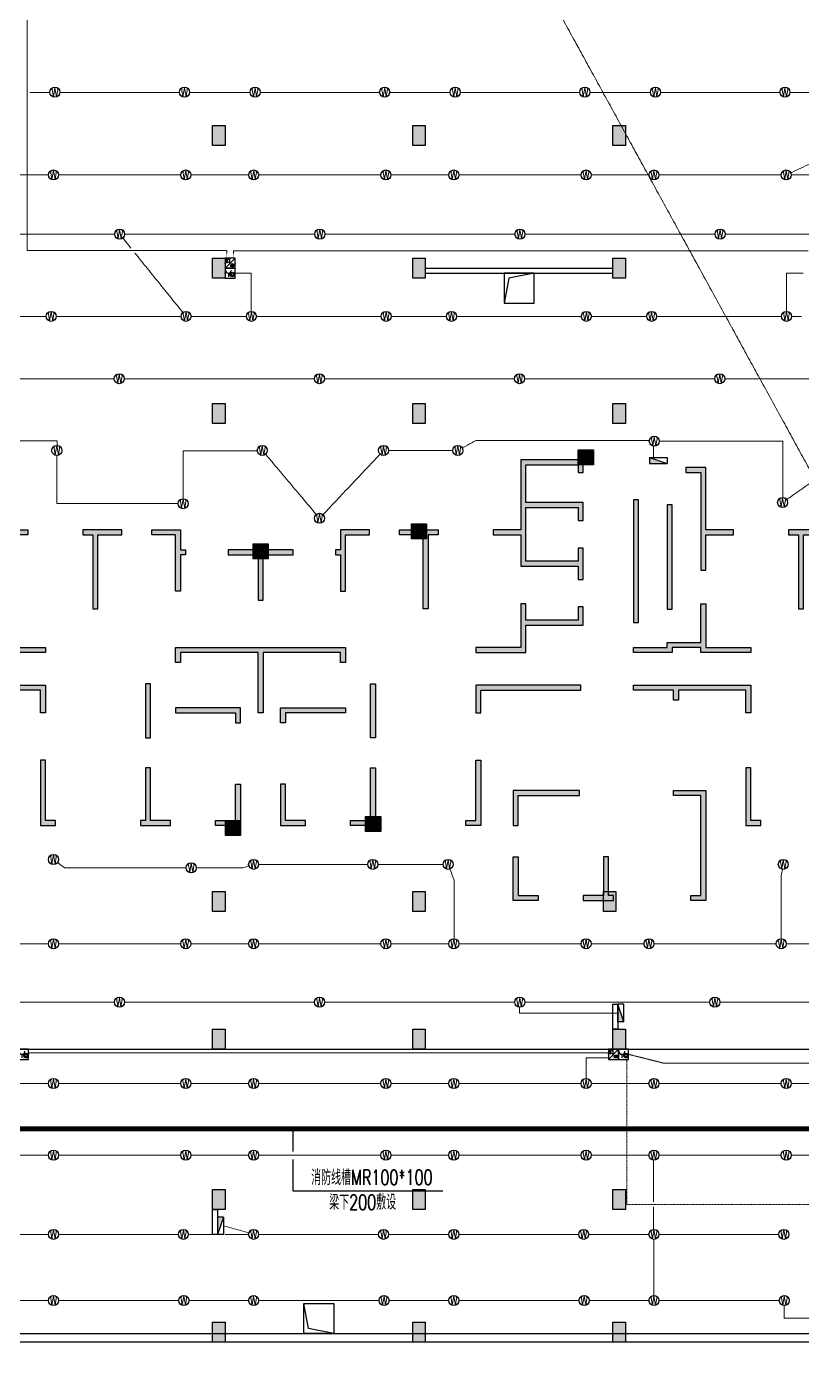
# Model space of a CAD drawing. Extents: x -1348811 to 123514, y -640545 to 749356.
# Drawn here: x -578231 to -547231, y -494816 to -441473 of the extents above; entities that cross this region are included whole.
import ezdxf
from ezdxf.enums import TextEntityAlignment as Align

# ---------------------------------------------------------------- set-up
doc = ezdxf.new("R2010")
doc.units = 0
doc.header["$LTSCALE"] = 10
doc.header["$MEASUREMENT"] = 0
for name, pattern in [('ACAD_ISO11W100', [33.5, 12, -3, 12, -3, 0.5, -3]), ('DASHDOT', [25.4, 12.7, -6.35, 0, -6.35]), ('DASHED', [0.75, 0.5, -0.25]), ('常规', [20, 10, 0, 10])]:
    doc.linetypes.add(name, pattern=pattern)
doc.layers.get('0').update_dxf_attribs({"linetype": 'CONTINUOUS'})
for name, color, linetype in [('COLU', 1, 'CONTINUOUS'), ('COLU_HATCH', 252, 'CONTINUOUS'), ('jlq', 1, 'CONTINUOUS'), ('JPS-WALL', 7, 'CONTINUOUS'), ('JPS-XHS', 7, 'CONTINUOUS'), ('jq-h', 252, 'CONTINUOUS'), ('RD-equip', 3, 'CONTINUOUS'), ('RD-Text', 4, 'CONTINUOUS'), ('STAIR', 9, 'CONTINUOUS'), ('wall', 8, 'CONTINUOUS'), ('wj', 1, 'CONTINUOUS'), ('排水设施', 163, 'CONTINUOUS')]:
    doc.layers.add(name, color=color, linetype=linetype)
doc.layers.add('RD-Line', color=2, linetype='常规', lineweight=0)
doc.styles.add('FS1', font='txt4.shx', dxfattribs={"width": 0.8, "bigfont": 'fstxt.shx'})
doc.styles.add('FS2', font='tjromans.shx', dxfattribs={"width": 0.8, "bigfont": 'tjhztxt.shx'})
doc.styles.get("Standard").update_dxf_attribs({"font": 'GBENOR', "bigfont": 'GBCBIG'})

# ---------------------------------------------------------------- blocks, each defined once
blk = doc.blocks.new('JG301')
at = {"layer": 'jq-h'}
for points in [[(-200, -1700), (-2500, -1700), (-2500, -2425), (-2300, -2425), (-2300, -1900), (-200, -1900), (-200, -4050), (-2300, -4050), (-2300, -3525), (-2500, -3525), (-2500, -4775), (-2300, -4775), (-2300, -4250), (0, -4250), (0, -3000), (1100, -3000), (1100, -2800), (0, -2800), (0, 0), (-2500, 0), (-2500, -500), (-2300, -500), (-2300, -200), (-200, -200)], [(-7200, -500), (-6600, -500), (-6600, -300), (-7400, -300), (-7400, -2800), (-8500, -2800), (-8500, -3000), (-7400, -3000), (-7400, -4400), (-7200, -4400)], [(21000, -1700), (21000, -200), (23100, -200), (23100, -500), (23300, -500), (23300, 0), (20800, 0), (20800, -2800), (19700, -2800), (19700, -3000), (20800, -3000), (20800, -4250), (23100, -4250), (23100, -4775), (23300, -4775), (23300, -3525), (23100, -3525), (23100, -4050), (21000, -4050), (21000, -1900), (23100, -1900), (23100, -2425), (23300, -2425), (23300, -1700)], [(28000, -500), (27400, -500), (27400, -300), (28200, -300), (28200, -2800), (29300, -2800), (29300, -3000), (28200, -3000), (28200, -4400), (28000, -4400)], [(-4500, -1600), (-4700, -1600), (-4700, -6500), (-4500, -6500)], [(25300, -1600), (25500, -1600), (25500, -6500), (25300, -6500)], [(-5850, -1800), (-6050, -1800), (-6050, -5960), (-5850, -5960)], [(26650, -1800), (26850, -1800), (26850, -5960), (26650, -5960)], [(-14600, -5250), (-14400, -5250), (-14400, -3000), (-13450, -3000), (-13450, -2800), (-14600, -2800), (-14600, -3600), (-14800, -3600), (-14800, -3800), (-14600, -3800)], [(-10700, -2800), (-12250, -2800), (-12250, -3000), (-11300, -3000), (-11300, -5950), (-11100, -5950), (-11100, -3000), (-10700, -3000)], [(3700, -5950), (3900, -5950), (3900, -3000), (4850, -3000), (4850, -2800), (3300, -2800), (3300, -3000), (3700, -3000)], [(7000, -5250), (7200, -5250), (7200, -3800), (7400, -3800), (7400, -3600), (7200, -3600), (7200, -2800), (6050, -2800), (6050, -3000), (7000, -3000)], [(13800, -5250), (13600, -5250), (13600, -3800), (13400, -3800), (13400, -3600), (13600, -3600), (13600, -2800), (14750, -2800), (14750, -3000), (13800, -3000)], [(17100, -5950), (16900, -5950), (16900, -3000), (15950, -3000), (15950, -2800), (17500, -2800), (17500, -3000), (17100, -3000)], [(31500, -2800), (33050, -2800), (33050, -3000), (32100, -3000), (32100, -5950), (31900, -5950), (31900, -3000), (31500, -3000)], [(35400, -5250), (35200, -5250), (35200, -3000), (34250, -3000), (34250, -2800), (35400, -2800), (35400, -3600), (35600, -3600), (35600, -3800), (35400, -3800)], [(-17400, -3800), (-16500, -3800), (-16500, -3600), (-17600, -3600), (-17600, -3600), (-17600, -5600), (-17400, -5600)], [(10300, -5600), (10500, -5600), (10500, -3800), (11700, -3800), (11700, -3600), (9100, -3600), (9100, -3800), (10300, -3800)], [(38200, -3800), (37300, -3800), (37300, -3600), (38400, -3600), (38400, -3600), (38400, -5600), (38200, -5600)], [(-9200, -7700), (-7200, -7700), (-7200, -7500), (-6050, -7500), (-6050, -7700), (-4500, -7700), (-4500, -7500), (-5850, -7500), (-5850, -7300), (-7200, -7300), (-7200, -5750), (-7400, -5750), (-7400, -7500), (-9200, -7500)], [(0, -5750), (0, -7500), (1800, -7500), (1800, -7700), (-200, -7700), (-200, -6600), (-2300, -6600), (-2500, -6600), (-2500, -5875), (-2300, -5875), (-2300, -6400), (-200, -6400), (-200, -5750)], [(20800, -5750), (20800, -7500), (19000, -7500), (19000, -7700), (21000, -7700), (21000, -6600), (23100, -6600), (23300, -6600), (23300, -5875), (23100, -5875), (23100, -6400), (21000, -6400), (21000, -5750)], [(30000, -7700), (28000, -7700), (28000, -7500), (26850, -7500), (26850, -7700), (25300, -7700), (25300, -7500), (26650, -7500), (26650, -7300), (28000, -7300), (28000, -5750), (28200, -5750), (28200, -7500), (30000, -7500)], [(-14400, -7500), (-17600, -7500), (-17600, -8350), (-17400, -8350), (-17400, -7700), (-14600, -7700), (-14600, -8100), (-14400, -8100)], [(10300, -10100), (10500, -10100), (10500, -7700), (13600, -7700), (13600, -8100), (13800, -8100), (13800, -7500), (7000, -7500), (7000, -8100), (7200, -8100), (7200, -7700), (10300, -7700)], [(35200, -7500), (38400, -7500), (38400, -8350), (38200, -8350), (38200, -7700), (35400, -7700), (35400, -8100), (35200, -8100)], [(-13400, -11100), (-13200, -11100), (-13200, -8950), (-13400, -8950)], [(-4500, -9000), (-9200, -9000), (-9200, -10100), (-9000, -10100), (-9000, -9200), (-6300, -9200), (-6300, -9600), (-6100, -9600), (-6100, -9200), (-4500, -9200)], [(1800, -9000), (-2400, -9000), (-2400, -9200), (1600, -9200), (1600, -10100), (1800, -10100)], [(5800, -11100), (6000, -11100), (6000, -8950), (5800, -8950)], [(15000, -11100), (14800, -11100), (14800, -8950), (15000, -8950)], [(19000, -9000), (23200, -9000), (23200, -9200), (19200, -9200), (19200, -10100), (19000, -10100)], [(25300, -9000), (30000, -9000), (30000, -10100), (29800, -10100), (29800, -9200), (27100, -9200), (27100, -9600), (26900, -9600), (26900, -9200), (25300, -9200)], [(34200, -11100), (34000, -11100), (34000, -8950), (34200, -8950)], [(-16800, -10100), (-16800, -9900), (-17400, -9900), (-17400, -9250), (-17600, -9250), (-17600, -10100), (-17000, -10100), (-17000, -11550), (-16800, -11550)], [(37600, -10100), (37600, -9900), (38200, -9900), (38200, -9250), (38400, -9250), (38400, -10100), (37800, -10100), (37800, -11550), (37600, -11550)], [(9600, -9900), (7000, -9900), (7000, -10100), (9400, -10100), (9400, -10500), (9600, -10500)], [(11200, -9900), (13800, -9900), (13800, -10100), (11400, -10100), (11400, -10500), (11200, -10500)], [(1800, -12000), (1600, -12000), (1600, -14600), (2200, -14600), (2200, -14400), (1800, -14400)], [(19000, -12000), (19200, -12000), (19200, -14600), (18600, -14600), (18600, -14400), (19000, -14400)], [(-14200, -14600), (-13000, -14600), (-13000, -14400), (-13200, -14400), (-13200, -12300), (-13400, -12300), (-13400, -14400), (-14200, -14400)], [(-9000, -12300), (-9200, -12300), (-9200, -14400), (-9600, -14400), (-9600, -14600), (-9000, -14600)], [(6000, -12300), (5800, -12300), (5800, -14400), (5600, -14400), (5600, -14600), (6800, -14600), (6800, -14400), (6000, -14400)], [(14800, -12300), (15000, -12300), (15000, -14400), (15200, -14400), (15200, -14600), (14000, -14600), (14000, -14400), (14800, -14400)], [(29800, -12300), (30000, -12300), (30000, -14400), (30400, -14400), (30400, -14600), (29800, -14600)], [(35000, -14600), (33800, -14600), (33800, -14400), (34000, -14400), (34000, -12300), (34200, -12300), (34200, -14400), (35000, -14400)], [(-17000, -14600), (-16000, -14600), (-16000, -14400), (-16800, -14400), (-16800, -12950), (-17000, -12950)], [(-7200, -13400), (-6100, -13400), (-6100, -13200), (-7400, -13200), (-7400, -17600), (-6800, -17600), (-6800, -17400), (-7200, -17400)], [(100, -14600), (300, -14600), (300, -13200), (-2350, -13200), (-2350, -13400), (100, -13400)], [(8600, -14600), (9600, -14600), (9600, -12950), (9400, -12950), (9400, -14400), (8600, -14400)], [(12200, -14600), (11200, -14600), (11200, -12950), (11400, -12950), (11400, -14400), (12200, -14400)], [(20700, -14600), (20500, -14600), (20500, -13200), (23150, -13200), (23150, -13400), (20700, -13400)], [(28000, -13400), (26900, -13400), (26900, -13200), (28200, -13200), (28200, -17600), (27600, -17600), (27600, -17400), (28000, -17400)], [(37800, -14600), (36800, -14600), (36800, -14400), (37600, -14400), (37600, -12950), (37800, -12950)], [(-3700, -17600), (-2500, -17600), (-2500, -17400), (-3300, -17400), (-3300, -15850), (-3500, -15850), (-3500, -17400), (-3700, -17400)], [(300, -15850), (100, -15850), (100, -17400), (-700, -17400), (-700, -17600), (300, -17600)], [(20500, -15850), (20700, -15850), (20700, -17400), (21500, -17400), (21500, -17600), (20500, -17600)], [(24500, -17600), (23300, -17600), (23300, -17400), (24100, -17400), (24100, -15850), (24300, -15850), (24300, -17400), (24500, -17400)]]:
    blk.add_hatch(color=256, dxfattribs=at).paths.add_polyline_path(points)
at = {"layer": 'wj'}
blk.add_line((10500, -10100), (10300, -10100), dxfattribs=at)
for points in [[(1100, -3000), (0, -3000), (0, -4250), (-2300, -4250), (-2300, -4775), (-2500, -4775), (-2500, -3525), (-2300, -3525), (-2300, -4050), (-200, -4050), (-200, -1900), (-2300, -1900), (-2300, -2425), (-2500, -2425), (-2500, -1700), (-200, -1700), (-200, -200), (-2300, -200), (-2300, -500), (-2500, -500), (-2500, 0), (0, 0), (0, -2800), (1100, -2800), (1100, -3000)], [(-7200, -500), (-7200, -4400), (-7400, -4400), (-7400, -3000), (-8500, -3000), (-8500, -2800), (-7400, -2800), (-7400, -300), (-6600, -300), (-6600, -500), (-7200, -500)], [(19700, -3000), (20800, -3000), (20800, -4250), (23100, -4250), (23100, -4775), (23300, -4775), (23300, -3525), (23100, -3525), (23100, -4050), (21000, -4050), (21000, -1900), (23100, -1900), (23100, -2425), (23300, -2425), (23300, -1700), (21000, -1700), (21000, -200), (23100, -200), (23100, -500), (23300, -500), (23300, 0), (20800, 0), (20800, -2800), (19700, -2800), (19700, -3000)], [(28000, -500), (28000, -4400), (28200, -4400), (28200, -3000), (29300, -3000), (29300, -2800), (28200, -2800), (28200, -300), (27400, -300), (27400, -500), (28000, -500)], [(-14400, -5250), (-14400, -3000), (-13450, -3000), (-13450, -2800), (-14600, -2800), (-14600, -3600), (-14800, -3600), (-14800, -3800), (-14600, -3800), (-14600, -5250), (-14400, -5250)], [(-11300, -3000), (-12250, -3000), (-12250, -2800), (-10700, -2800), (-10700, -3000), (-11100, -3000), (-11100, -5950), (-11300, -5950), (-11300, -3000)], [(3900, -3000), (4850, -3000), (4850, -2800), (3300, -2800), (3300, -3000), (3700, -3000), (3700, -5950), (3900, -5950), (3900, -3000)], [(7200, -2800), (7200, -3600), (7400, -3600), (7400, -3800), (7200, -3800), (7200, -5250), (7000, -5250), (7000, -3000), (6050, -3000), (6050, -2800), (7200, -2800)], [(13600, -2800), (13600, -3600), (13400, -3600), (13400, -3800), (13600, -3800), (13600, -5250), (13800, -5250), (13800, -3000), (14750, -3000), (14750, -2800), (13600, -2800)], [(16900, -3000), (15950, -3000), (15950, -2800), (17500, -2800), (17500, -3000), (17100, -3000), (17100, -5950), (16900, -5950), (16900, -3000)], [(32100, -3000), (33050, -3000), (33050, -2800), (31500, -2800), (31500, -3000), (31900, -3000), (31900, -5950), (32100, -5950), (32100, -3000)], [(35200, -5250), (35200, -3000), (34250, -3000), (34250, -2800), (35400, -2800), (35400, -3600), (35600, -3600), (35600, -3800), (35400, -3800), (35400, -5250), (35200, -5250)], [(-17400, -3800), (-17400, -5600), (-17600, -5600), (-17600, -3600), (-16500, -3600), (-16500, -3800), (-17400, -3800)], [(10300, -5600), (10500, -5600), (10500, -3800), (11700, -3800), (11700, -3600), (9100, -3600), (9100, -3800), (10300, -3800), (10300, -5600), (10500, -5600)], [(38200, -3800), (38200, -5600), (38400, -5600), (38400, -3600), (37300, -3600), (37300, -3800), (38200, -3800)], [(0, -5750), (0, -7500), (1800, -7500), (1800, -7700), (-200, -7700), (-200, -6600), (-2300, -6600), (-2300, -6600), (-2500, -6600), (-2500, -5875), (-2300, -5875), (-2300, -6400), (-200, -6400), (-200, -5750), (0, -5750)], [(20800, -5750), (20800, -7500), (19000, -7500), (19000, -7700), (21000, -7700), (21000, -6600), (23100, -6600), (23100, -6600), (23300, -6600), (23300, -5875), (23100, -5875), (23100, -6400), (21000, -6400), (21000, -5750), (20800, -5750)], [(-14400, -7500), (-17600, -7500), (-17600, -8350), (-17400, -8350), (-17400, -7700), (-14600, -7700), (-14600, -8100), (-14400, -8100), (-14400, -7500)], [(7000, -7500), (13800, -7500), (13800, -8100), (13600, -8100), (13600, -7700), (10500, -7700), (10500, -10100), (10300, -10100), (10300, -7700), (7200, -7700), (7200, -8100), (7000, -8100), (7000, -7500)], [(35200, -7500), (38400, -7500), (38400, -8350), (38200, -8350), (38200, -7700), (35400, -7700), (35400, -8100), (35200, -8100), (35200, -7500)], [(-9200, -9000), (-9200, -10100), (-9000, -10100), (-9000, -9200), (-6300, -9200), (-6300, -9600), (-6100, -9600), (-6100, -9200), (-4500, -9200), (-4500, -9000), (-9200, -9000)], [(30000, -9000), (30000, -10100), (29800, -10100), (29800, -9200), (27100, -9200), (27100, -9600), (26900, -9600), (26900, -9200), (25300, -9200), (25300, -9000), (30000, -9000)], [(-17400, -9250), (-17400, -9900), (-16800, -9900), (-16800, -10100), (-16800, -10100), (-16800, -11550), (-17000, -11550), (-17000, -10100), (-17600, -10100), (-17600, -9250), (-17400, -9250)], [(38200, -9250), (38200, -9900), (37600, -9900), (37600, -10100), (37600, -10100), (37600, -11550), (37800, -11550), (37800, -10100), (38400, -10100), (38400, -9250), (38200, -9250)], [(1600, -14600), (2200, -14600), (2200, -14400), (1800, -14400), (1800, -12000), (1600, -12000), (1600, -14600)], [(19200, -14600), (18600, -14600), (18600, -14400), (19000, -14400), (19000, -12000), (19200, -12000), (19200, -14600)], [(-14200, -14400), (-14200, -14600), (-13000, -14600), (-13000, -14400), (-13200, -14400), (-13200, -12300), (-13400, -12300), (-13400, -14400), (-14200, -14400)], [(5800, -14400), (5600, -14400), (5600, -14600), (6800, -14600), (6800, -14400), (6000, -14400), (6000, -12300), (5800, -12300), (5800, -14400)], [(15000, -14400), (15200, -14400), (15200, -14600), (14000, -14600), (14000, -14400), (14800, -14400), (14800, -12300), (15000, -12300), (15000, -14400)], [(35000, -14400), (35000, -14600), (33800, -14600), (33800, -14400), (34000, -14400), (34000, -12300), (34200, -12300), (34200, -14400), (35000, -14400)], [(-16800, -14400), (-16800, -12950), (-17000, -12950), (-17000, -14600), (-16000, -14600), (-16000, -14400), (-16800, -14400)], [(-7400, -17600), (-6800, -17600), (-6800, -17400), (-7200, -17400), (-7200, -13400), (-6100, -13400), (-6100, -13200), (-7400, -13200), (-7400, -17600)], [(300, -14600), (100, -14600), (100, -13400), (-2350, -13400), (-2350, -13200), (300, -13200), (300, -14600)], [(8600, -14400), (9400, -14400), (9400, -12950), (9600, -12950), (9600, -14600), (8600, -14600), (8600, -14400)], [(12200, -14400), (11400, -14400), (11400, -12950), (11200, -12950), (11200, -14600), (12200, -14600), (12200, -14400)], [(20500, -14600), (20700, -14600), (20700, -13400), (23150, -13400), (23150, -13200), (20500, -13200), (20500, -14600)], [(28200, -17600), (27600, -17600), (27600, -17400), (28000, -17400), (28000, -13400), (26900, -13400), (26900, -13200), (28200, -13200), (28200, -17600)], [(37600, -14400), (37600, -12950), (37800, -12950), (37800, -14600), (36800, -14600), (36800, -14400), (37600, -14400)], [(-3700, -17400), (-3500, -17400), (-3500, -15850), (-3300, -15850), (-3300, -17400), (-2500, -17400), (-2500, -17600), (-3700, -17600), (-3700, -17400)], [(-700, -17400), (-700, -17600), (300, -17600), (300, -15850), (100, -15850), (100, -17400), (-700, -17400)], [(21500, -17400), (21500, -17600), (20500, -17600), (20500, -15850), (20700, -15850), (20700, -17400), (21500, -17400)], [(24500, -17400), (24300, -17400), (24300, -15850), (24100, -15850), (24100, -17400), (23300, -17400), (23300, -17600), (24500, -17600), (24500, -17400)]]:
    blk.add_lwpolyline(points, dxfattribs=at)
for points in [[(-4700, -1600), (-4500, -1600), (-4500, -6500), (-4700, -6500)], [(25500, -1600), (25300, -1600), (25300, -6500), (25500, -6500)], [(-5850, -1800), (-5850, -5960), (-6050, -5960), (-6050, -1800)], [(26650, -1800), (26650, -5960), (26850, -5960), (26850, -1800)], [(-7200, -7700), (-7200, -7500), (-6050, -7500), (-6050, -7700), (-4500, -7700), (-4500, -7500), (-5850, -7500), (-5850, -7300), (-7200, -7300), (-7200, -5750), (-7400, -5750), (-7400, -7500), (-9200, -7500), (-9200, -7700)], [(28000, -7700), (28000, -7500), (26850, -7500), (26850, -7700), (25300, -7700), (25300, -7500), (26650, -7500), (26650, -7300), (28000, -7300), (28000, -5750), (28200, -5750), (28200, -7500), (30000, -7500), (30000, -7700)], [(-13200, -8950), (-13200, -11100), (-13400, -11100), (-13400, -8950)], [(1600, -10100), (1600, -9200), (-2400, -9200), (-2400, -9000), (1800, -9000), (1800, -10100)], [(5800, -11100), (6000, -11100), (6000, -8950), (5800, -8950)], [(15000, -11100), (14800, -11100), (14800, -8950), (15000, -8950)], [(19200, -10100), (19200, -9200), (23200, -9200), (23200, -9000), (19000, -9000), (19000, -10100)], [(34000, -8950), (34000, -11100), (34200, -11100), (34200, -8950)], [(7000, -10100), (9400, -10100), (9400, -10500), (9600, -10500), (9600, -9900), (7000, -9900)], [(13800, -10100), (11400, -10100), (11400, -10500), (11200, -10500), (11200, -9900), (13800, -9900)], [(-9600, -14400), (-9200, -14400), (-9200, -12300), (-9000, -12300), (-9000, -14600), (-9600, -14600)], [(30400, -14400), (30000, -14400), (30000, -12300), (29800, -12300), (29800, -14600), (30400, -14600)]]:
    blk.add_lwpolyline(points, close=True, dxfattribs=at)
blk = doc.blocks.new('A$C00D673E7')
at = {"layer": '排水设施'}
blk.add_lwpolyline([(0, 0), (1200, 0), (1200, 1200), (0, 1200)], close=True, dxfattribs=at)
blk.add_lwpolyline([(1200, 1200), (189, 1005), (0, 0)], dxfattribs=at)
blk = doc.blocks.new('WG')
at = {"layer": 'RD-equip'}
blk.add_circle((0, 0), 200, dxfattribs=at)
at = {"layer": 'RD-equip', "color": 4, "style": 'FS1', "width": 0.8}
blk.add_attdef('消防', text='', height=360, dxfattribs=at).set_placement((0, 0), align=Align.MIDDLE)
blk = doc.blocks.new('WWWW')
at = {"layer": 'RD-equip'}
blk.add_blockref('WG', (0, 0), dxfattribs=at).add_auto_attribs({'消防': 'W'})
blk = doc.blocks.new('$equip$00001630')
for p, q in [((-0.5, 0), (-0.5, -1)), ((0.5, 0), (-0.5, 0)), ((0.5, -1), (0.5, 0)), ((-0.5, -1), (0.5, -1)), ((-0.17, -0.5), (-0.17, -0.85))]:
    blk.add_line(p, q)
for radius in [0.226, 0.113]:
    blk.add_circle((0.23, -0.64), radius)
blk.add_arc((-0.17, -0.2), 0.3, 180, 0)
for p in [(0, 0), (-0.5, -0.5), (0, -1), (0.5, -0.5)]:
    blk.add_point(p)
at = {"flags": 9}
blk.add_attdef('A', (0, 0), '', height=0.00002, dxfattribs=at)
blk.add_attdef('B', text='', height=0.4, dxfattribs=at).set_placement((0.88, -0.7), align=Align.MIDDLE_CENTER)
blk = doc.blocks.new('$equip$00001636')
for p, q in [((0.5, 0), (-0.5, 0)), ((0.5, 0), (-0.5, -1)), ((-0.5, 0), (-0.5, -1)), ((0.5, -1), (0.5, 0)), ((-0.5, -1), (0.5, -1)), ((-0.42, -0.13, 0), (-0.42, -0.43, 0)), ((-0.27, -0.13, 0), (-0.42, -0.13, 0)), ((-0.42, -0.43, 0), (-0.27, -0.43, 0)), ((-0.27, -0.18, 0), (-0.07, -0.08, 0)), ((-0.27, -0.43, 0), (-0.27, -0.13, 0)), ((-0.07, -0.48, 0), (-0.27, -0.38, 0)), ((-0.07, -0.08, 0), (-0.07, -0.48, 0)), ((0.11, -0.6), (0.34, -0.84)), ((0.11, -0.84), (0.34, -0.6))]:
    blk.add_line(p, q)
blk.add_circle((0.22, -0.72), 0.169)
for p in [(0, 0), (-0.5, -0.5), (0, -1), (0.5, -0.5)]:
    blk.add_point(p)
at = {"flags": 9}
blk.add_attdef('A', (0, 0), '', height=0.00002, dxfattribs=at)
blk.add_attdef('B', text='', height=0.4, dxfattribs=at).set_placement((0.88, -0.7), align=Align.MIDDLE_CENTER)
blk = doc.blocks.new('DXHS')
at = {"layer": 'JPS-XHS'}
blk.add_hatch(color=256, dxfattribs=at).paths.add_polyline_path([(-350, 240), (-350, 0), (350, 0)])
at = {"layer": 'JPS-XHS', "linetype": 'Continuous'}
for p, q in [((-350, 240), (-350, 0)), ((-350, 240), (350, 240)), ((-350, 0), (350, 0)), ((350, 240), (350, 0))]:
    blk.add_line(p, q, dxfattribs=at)
at = {"layer": 'JPS-XHS'}
blk.add_line((-350, 240), (350, 0), dxfattribs=at)

msp = doc.modelspace()

# ---------------------------------------------------------------- hatches: boundary and pattern name
at = {"layer": 'COLU_HATCH'}
for points in [[(-570803.4, -445416.4), (-570303.4, -445416.4), (-570303.4, -446216.4), (-570803.4, -446216.4)], [(-562803.4, -445416.4), (-562303.4, -445416.4), (-562303.4, -446216.4), (-562803.4, -446216.4)], [(-554803.4, -445416.4), (-554303.4, -445416.4), (-554303.4, -446216.4), (-554803.4, -446216.4)], [(-570803.4, -450716.4), (-570303.4, -450716.4), (-570303.4, -451516.4), (-570803.4, -451516.4)], [(-562803.4, -450716.4), (-562303.4, -450716.4), (-562303.4, -451516.4), (-562803.4, -451516.4)], [(-554803.4, -450716.4), (-554303.4, -450716.4), (-554303.4, -451516.4), (-554803.4, -451516.4)], [(-570803.4, -456516.4), (-570303.4, -456516.4), (-570303.4, -457316.4), (-570803.4, -457316.4)], [(-562803.4, -456516.4), (-562303.4, -456516.4), (-562303.4, -457316.4), (-562803.4, -457316.4)], [(-554803.4, -456516.4), (-554303.4, -456516.4), (-554303.4, -457316.4), (-554803.4, -457316.4)], [(-556183.3, -458372.8), (-555583.3, -458372.8), (-555583.3, -458972.8), (-556183.3, -458972.8)], [(-562853.4, -461322.8), (-562253.4, -461322.8), (-562253.4, -461922.8), (-562853.4, -461922.8)], [(-569183.3, -462122.8), (-568583.3, -462122.8), (-568583.3, -462722.8), (-569183.3, -462722.8)], [(-564683.3, -473022.8), (-564083.3, -473022.8), (-564083.3, -473622.8), (-564683.3, -473622.8)], [(-570283.3, -473172.8), (-569683.3, -473172.8), (-569683.3, -473772.8), (-570283.3, -473772.8)], [(-570803.4, -476016.4), (-570303.4, -476016.4), (-570303.4, -476816.4), (-570803.4, -476816.4)], [(-562803.4, -476016.4), (-562303.4, -476016.4), (-562303.4, -476816.4), (-562803.4, -476816.4)], [(-555183.3, -476016.4), (-554683.3, -476016.4), (-554683.3, -476816.4), (-555183.3, -476816.4)], [(-570803.4, -481516.4), (-570303.4, -481516.4), (-570303.4, -482316.4), (-570803.4, -482316.4)], [(-562803.4, -481516.4), (-562303.4, -481516.4), (-562303.4, -482316.4), (-562803.4, -482316.4)], [(-554803.4, -481516.4), (-554303.4, -481516.4), (-554303.4, -482316.4), (-554803.4, -482316.4)], [(-570803.4, -487916.4), (-570303.4, -487916.4), (-570303.4, -488716.4), (-570803.4, -488716.4)], [(-562803.4, -487916.4), (-562303.4, -487916.4), (-562303.4, -488716.4), (-562803.4, -488716.4)], [(-554803.4, -487916.4), (-554303.4, -487916.4), (-554303.4, -488716.4), (-554803.4, -488716.4)], [(-570803.4, -493216.4), (-570303.4, -493216.4), (-570303.4, -494016.4), (-570803.4, -494016.4)], [(-562803.4, -493216.4), (-562303.4, -493216.4), (-562303.4, -494016.4), (-562803.4, -494016.4)], [(-554803.4, -493216.4), (-554303.4, -493216.4), (-554303.4, -494016.4), (-554803.4, -494016.4)]]:
    msp.add_hatch(color=256, dxfattribs=at).paths.add_polyline_path(points)

# ---------------------------------------------------------------- linework, layer by layer
at = {"layer": 'COLU'}
for points in [[(-570803.4, -445416.4), (-570303.4, -445416.4), (-570303.4, -446216.4), (-570803.4, -446216.4)], [(-562803.4, -445416.4), (-562303.4, -445416.4), (-562303.4, -446216.4), (-562803.4, -446216.4)], [(-554803.4, -445416.4), (-554303.4, -445416.4), (-554303.4, -446216.4), (-554803.4, -446216.4)], [(-570803.4, -450716.4), (-570303.4, -450716.4), (-570303.4, -451516.4), (-570803.4, -451516.4)], [(-562803.4, -450716.4), (-562303.4, -450716.4), (-562303.4, -451516.4), (-562803.4, -451516.4)], [(-554803.4, -450716.4), (-554303.4, -450716.4), (-554303.4, -451516.4), (-554803.4, -451516.4)], [(-570803.4, -456516.4), (-570303.4, -456516.4), (-570303.4, -457316.4), (-570803.4, -457316.4)], [(-562803.4, -456516.4), (-562303.4, -456516.4), (-562303.4, -457316.4), (-562803.4, -457316.4)], [(-554803.4, -456516.4), (-554303.4, -456516.4), (-554303.4, -457316.4), (-554803.4, -457316.4)], [(-556183.3, -458372.8), (-555583.3, -458372.8), (-555583.3, -458972.8), (-556183.3, -458972.8)], [(-562853.4, -461322.8), (-562253.4, -461322.8), (-562253.4, -461922.8), (-562853.4, -461922.8)], [(-569183.3, -462122.8), (-568583.3, -462122.8), (-568583.3, -462722.8), (-569183.3, -462722.8)], [(-564683.3, -473022.8), (-564083.3, -473022.8), (-564083.3, -473622.8), (-564683.3, -473622.8)], [(-570283.3, -473172.8), (-569683.3, -473172.8), (-569683.3, -473772.8), (-570283.3, -473772.8)], [(-570803.4, -476016.4), (-570303.4, -476016.4), (-570303.4, -476816.4), (-570803.4, -476816.4)], [(-562803.4, -476016.4), (-562303.4, -476016.4), (-562303.4, -476816.4), (-562803.4, -476816.4)], [(-555183.3, -476016.4), (-554683.3, -476016.4), (-554683.3, -476816.4), (-555183.3, -476816.4)], [(-570803.4, -481516.4), (-570303.4, -481516.4), (-570303.4, -482316.4), (-570803.4, -482316.4)], [(-562803.4, -481516.4), (-562303.4, -481516.4), (-562303.4, -482316.4), (-562803.4, -482316.4)], [(-554803.4, -481516.4), (-554303.4, -481516.4), (-554303.4, -482316.4), (-554803.4, -482316.4)], [(-570803.4, -487916.4), (-570303.4, -487916.4), (-570303.4, -488716.4), (-570803.4, -488716.4)], [(-562803.4, -487916.4), (-562303.4, -487916.4), (-562303.4, -488716.4), (-562803.4, -488716.4)], [(-554803.4, -487916.4), (-554303.4, -487916.4), (-554303.4, -488716.4), (-554803.4, -488716.4)], [(-570803.4, -493216.4), (-570303.4, -493216.4), (-570303.4, -494016.4), (-570803.4, -494016.4)], [(-562803.4, -493216.4), (-562303.4, -493216.4), (-562303.4, -494016.4), (-562803.4, -494016.4)], [(-554803.4, -493216.4), (-554303.4, -493216.4), (-554303.4, -494016.4), (-554803.4, -494016.4)]]:
    msp.add_lwpolyline(points, close=True, dxfattribs=at)
at = {"layer": 'jlq'}
for p, q in [((-594403.4, -493666.4), (-530803.4, -493666.4)), ((-530803.4, -494016.4), (-594753.4, -494016.4))]:
    msp.add_line(p, q, dxfattribs=at)
at = {"layer": 'JPS-WALL'}
for points in [[(-554603.4, -480516.4), (-554603.4, -481516.4), (-554803.4, -481516.4), (-554803.4, -480516.4)], [(-570603.4, -488716.4), (-570603.4, -489716.4), (-570803.4, -489716.4), (-570803.4, -488716.4)]]:
    msp.add_lwpolyline(points, close=True, dxfattribs=at)
at = {"layer": 'RD-Line'}
for p, q in [((-608888.9, -346232.8), (-456497.3, -624013.4)), ((-577302.1, -444103.8), (-578108.6, -444103.8)), ((-572122.8, -444103.8), (-576903.4, -444103.8)), ((-569302.1, -444103.8), (-571724.1, -444103.8)), ((-564122.8, -444103.8), (-568903.4, -444103.8)), ((-561302.1, -444103.8), (-563724.1, -444103.8)), ((-556122.8, -444103.8), (-560903.4, -444103.8)), ((-553302.1, -444103.8), (-555724.1, -444103.8)), ((-548122.8, -444103.8), (-552903.4, -444103.8)), ((-545302.1, -444103.8), (-547724.1, -444103.8)), ((-546743.4, -446866.4), (-547692.2, -447309.4)), ((-579673.4, -447394), (-577359.2, -447394)), ((-576959.2, -447394), (-572073.4, -447394)), ((-571673.4, -447394), (-569359.2, -447394)), ((-568959.2, -447394), (-564073.4, -447394)), ((-563673.4, -447394), (-561359.2, -447394)), ((-560959.2, -447394), (-556073.4, -447394)), ((-555673.4, -447394), (-553359.2, -447394)), ((-552959.2, -447394), (-548073.4, -447394)), ((-547673.4, -447394), (-545359.2, -447394)), ((-582316.1, -449758.3), (-574716.1, -449758.3)), ((-574390.4, -449913.8), (-574069, -450311.6)), ((-574316.1, -449758.3), (-566716.1, -449758.3)), ((-566316.1, -449758.3), (-558716.1, -449758.3)), ((-558316.1, -449758.3), (-550716.1, -449758.3)), ((-550316.1, -449758.3), (-542716.1, -449758.3)), ((-573907.4, -450511.6), (-571988.8, -452886.2)), ((-569903.4, -451316.4), (-569261.8, -451316.4)), ((-569261.8, -452842), (-569261.8, -451316.4)), ((-547868.9, -452841.8), (-547868.9, -451316.4)), ((-547203.4, -451316.4), (-547868.9, -451316.4)), ((-579663.1, -453041.7), (-577452.3, -453041.7)), ((-577052.3, -453041.7), (-572063.1, -453041.7)), ((-571663.1, -453041.7), (-569452.3, -453041.7)), ((-569052.3, -453041.7), (-564063.1, -453041.7)), ((-563663.1, -453041.7), (-561452.3, -453041.7)), ((-561052.3, -453041.7), (-556063.1, -453041.7)), ((-555663.1, -453041.7), (-553452.3, -453041.7)), ((-553052.3, -453041.7), (-548063.1, -453041.7)), ((-547663.1, -453041.7), (-547259, -453041.7)), ((-582331.8, -455532), (-574731.8, -455532)), ((-574331.8, -455532), (-566731.8, -455532)), ((-566331.8, -455532), (-558731.8, -455532)), ((-558331.8, -455532), (-550731.8, -455532)), ((-550331.8, -455532), (-542731.8, -455532)), ((-579683.3, -458007.2), (-577016.5, -458007.2)), ((-577016.5, -458196.3), (-577016.5, -458007.2)), ((-560266.7, -457993.8), (-560824.6, -458299.9)), ((-553343.2, -457993.8), (-560266.7, -457993.8)), ((-552946.2, -458022.7), (-548010.4, -458022.7)), ((-548010.4, -460274.5), (-548010.4, -458022.7)), ((-577022.8, -458596.1), (-577022.8, -460522.3)), ((-569013.1, -458406.9), (-571971.3, -458406.9)), ((-571971.3, -460323.1), (-571971.3, -458406.9)), ((-568684.5, -458549), (-566655.6, -460954.8)), ((-566389.3, -460962.3), (-564103.9, -458541.5)), ((-563766.6, -458393.5), (-561200, -458393.5)), ((-553175.1, -458682.8), (-553175.1, -458225.9)), ((-547853.9, -460359.7), (-545266.6, -458548.2)), ((-572177.7, -460522.3), (-577022.8, -460522.3)), ((-576722.5, -475066.6), (-577000.5, -474855.6)), ((-571855.2, -475066.6), (-576722.5, -475066.6)), ((-569587.7, -475066.6), (-571455.2, -475066.6)), ((-569587.7, -475066.6), (-569350.2, -474990.1)), ((-564597.6, -474928.8), (-568959.8, -474928.8)), ((-561587.6, -474928.8), (-564197.6, -474928.8)), ((-561148.1, -475553.9), (-561316, -475115.5)), ((-548074, -475400.1), (-548026.1, -475125.8)), ((-561148.1, -477899), (-561148.1, -475553.9)), ((-548074, -477898.7), (-548074, -475400.1)), ((-579922.1, -478098.7), (-577359.8, -478098.7)), ((-576959.8, -478098.7), (-572074, -478098.7)), ((-571674, -478098.7), (-569359.8, -478098.7)), ((-568959.8, -478098.7), (-564074, -478098.7)), ((-563674, -478098.7), (-561359.8, -478098.7)), ((-560959.8, -478098.7), (-556074, -478098.7)), ((-555674, -478098.7), (-553559.8, -478098.7)), ((-553159.8, -478098.7), (-548274, -478098.7)), ((-547874, -478098.7), (-545359.8, -478098.7)), ((-574724.6, -480433.3), (-582274.6, -480433.3)), ((-566724.6, -480433.3), (-574324.6, -480433.3)), ((-558724.6, -480433.3), (-566324.6, -480433.3)), ((-550924.6, -480433.3), (-558324.6, -480433.3)), ((-542724.6, -480433.3), (-550524.6, -480433.3)), ((-558534.4, -480633.1), (-558534.4, -480866.4)), ((-554603.4, -480866.4), (-558534.4, -480866.4)), ((-554972.4, -482653.5), (-555871.5, -482653.5)), ((-555871.5, -483482), (-555871.5, -482653.5)), ((-578783, -483682), (-577359.8, -483682)), ((-576959.8, -483682), (-572074, -483682)), ((-571674, -483682), (-569359.8, -483682)), ((-568959.8, -483682), (-564074, -483682)), ((-563674, -483682), (-561359.8, -483682)), ((-560959.8, -483682), (-556074, -483682)), ((-555674, -483682), (-553359.8, -483682)), ((-552959.8, -483682), (-548074, -483682)), ((-547674, -483682), (-545359.8, -483682)), ((-577359.8, -486545.2), (-579624, -486545.2)), ((-572074, -486545.2), (-576959.8, -486545.2)), ((-569359.8, -486545.2), (-571674, -486545.2)), ((-564074, -486545.2), (-568959.8, -486545.2)), ((-561359.8, -486545.2), (-563674, -486545.2)), ((-556074, -486545.2), (-560959.8, -486545.2)), ((-553359.8, -486545.2), (-555674, -486545.2)), ((-553173.5, -488413.3), (-553173.5, -486744.7)), ((-548074, -486545.2), (-552959.8, -486545.2)), ((-545359.8, -486545.2), (-547674, -486545.2)), ((-553173.5, -489507.2), (-553173.5, -488613.3)), ((-570363.4, -489366.4), (-569352.3, -489652.3)), ((-579718.3, -489706.7), (-577359.8, -489706.7)), ((-576959.8, -489706.7), (-572168.3, -489706.7)), ((-571768.3, -489706.7), (-570644, -489706.7)), ((-570304.6, -489706.7), (-569359.8, -489706.7)), ((-568959.8, -489706.7), (-564168.3, -489706.7)), ((-563768.3, -489706.7), (-561359.8, -489706.7)), ((-560959.8, -489706.7), (-556168.3, -489706.7)), ((-555768.3, -489706.7), (-553359.8, -489706.7)), ((-553160, -492152), (-553160, -489906.7)), ((-552959.8, -489706.7), (-548168.3, -489706.7)), ((-579699.8, -492352), (-577359.8, -492352)), ((-576959.8, -492352), (-572149.8, -492352)), ((-571749.8, -492352), (-569359.8, -492352)), ((-568959.8, -492352), (-564149.8, -492352)), ((-563749.8, -492352), (-561359.8, -492352)), ((-560959.8, -492352), (-556149.8, -492352)), ((-555749.8, -492352), (-553359.8, -492352)), ((-552959.8, -492352), (-548149.8, -492352)), ((-547952.5, -492552), (-547952.5, -493051.4)), ((-547952.5, -493051.4), (-542526.1, -493051.4))]:
    msp.add_line(p, q, dxfattribs=at)
at = {"layer": 'RD-Line', "color": 1, "linetype": 'ACAD_ISO11W100', "ltscale": 0.05}
for p, q in [((-578208.6, -440116.4), (-578208.6, -450411.6)), ((-578208.6, -450411.6), (-570238.4, -450411.6)), ((-547003.4, -450427.4), (-569968.4, -450427.4)), ((-554972.4, -482451.7), (-578153.4, -482451.7)), ((-552753.7, -482875.1), (-554172.5, -482516.4)), ((-530353.4, -482875.1), (-552753.7, -482875.1))]:
    msp.add_line(p, q, dxfattribs=at)
at = {"layer": 'RD-Line', "color": 1, "linetype": 'DASHDOT', "ltscale": 0.05}
for p, q in [((-570238.4, -450716.5), (-570238.4, -450411.6)), ((-569968.4, -450716.5), (-569968.4, -450427.4))]:
    msp.add_line(p, q, dxfattribs=at)
at = {"layer": 'RD-Line', "color": 1, "linetype": 'DASHDOT', "ltscale": 0.04}
for p in [(-554247.5, -482716.4), (-544000.3, -488513.3)]:
    msp.add_line(p, (-554247.5, -488513.3), dxfattribs=at)
at = {"layer": 'RD-Line', "linetype": 'DASHED', "ltscale": 0.8, "const_width": 200}
msp.add_lwpolyline([(-527884.8, -485490.3), (-584715.4, -485490.3)], dxfattribs=at)
at = {"layer": 'RD-Text'}
for p, q in [((-567590.2, -485490.3), (-567590.2, -486391.2)), ((-567590.2, -486716.9), (-567590.2, -487974.7)), ((-567590.2, -487974.7), (-561594.2, -487974.7))]:
    msp.add_line(p, q, dxfattribs=at)
at = {"layer": 'STAIR'}
msp.add_line((-586303.4, -482316.4), (-512237.8, -482316.4), dxfattribs=at)
at = {"layer": 'wall'}
for p, q in [((-562303.4, -451116.4), (-554803.4, -451116.4)), ((-562303.4, -451316.4), (-554803.4, -451316.4))]:
    msp.add_line(p, q, dxfattribs=at)

# ---------------------------------------------------------------- block references
at = {"layer": 'JPS-XHS'}
msp.add_blockref('DXHS', (-552983.3, -458922.8), dxfattribs=at)
at = {"layer": 'JPS-XHS', "xscale": -1, "rotation": 270}
msp.add_blockref('DXHS', (-554603.4, -480866.4), dxfattribs=at)
at = {"layer": 'JPS-XHS', "rotation": 270}
msp.add_blockref('DXHS', (-570603.4, -489366.4), dxfattribs=at)
at = {"layer": 'jq-h'}
msp.add_blockref('JG301', (-579283.3, -458772.8), dxfattribs=at)
at = {"layer": 'RD-equip'}
for p in [(-577102.8, -444087.5), (-571923.4, -444087.5), (-569102.8, -444087.5), (-563923.4, -444087.5), (-561102.8, -444087.5), (-555923.4, -444087.5), (-553102.8, -444087.5), (-547923.4, -444087.5), (-577159.2, -447394), (-571873.4, -447394), (-569159.2, -447394), (-563873.4, -447394), (-561159.2, -447394), (-555873.4, -447394), (-553159.2, -447394), (-547873.4, -447394), (-574516.1, -449758.3), (-566516.1, -449758.3), (-558516.1, -449758.3), (-550516.1, -449758.3), (-577252.3, -453041.7), (-571863.1, -453041.7), (-569252.3, -453041.7), (-563863.1, -453041.7), (-561252.3, -453041.7), (-555863.1, -453041.7), (-553252.3, -453041.7), (-547863.1, -453041.7), (-574531.8, -455532), (-566531.8, -455532), (-558531.8, -455532), (-550531.8, -455532), (-577024.8, -458396.1), (-568813.4, -458396.1), (-563966.6, -458396.1), (-561000, -458396.1), (-553146.2, -458028), (-571977.7, -460523), (-548017.8, -460474.4), (-566526.6, -461107.7), (-577159.8, -474734.7), (-569159.8, -474928.8), (-564397.6, -474928.8), (-561387.6, -474928.8), (-547991.7, -474928.8), (-571655.2, -475066.6), (-577159.8, -478098.7), (-571874, -478098.7), (-569159.8, -478098.7), (-563874, -478098.7), (-561159.8, -478098.7), (-555874, -478098.7), (-553359.8, -478098.7), (-548074, -478098.7), (-574524.6, -480433.3), (-566524.6, -480433.3), (-558524.6, -480433.3), (-550724.6, -480433.3), (-577159.8, -483682), (-571874, -483682), (-569159.8, -483682), (-563874, -483682), (-561159.8, -483682), (-555874, -483682), (-553159.8, -483682), (-547874, -483682), (-577159.8, -486545.2), (-571874, -486545.2), (-569159.8, -486545.2), (-563874, -486545.2), (-561159.8, -486545.2), (-555874, -486545.2), (-553159.8, -486545.2), (-547874, -486545.2), (-577159.8, -489706.7), (-571968.3, -489706.7), (-569159.8, -489706.7), (-563968.3, -489706.7), (-561159.8, -489706.7), (-555968.3, -489706.7), (-553159.8, -489706.7), (-547968.3, -489706.7), (-577159.8, -492352), (-571949.8, -492352), (-569159.8, -492352), (-563949.8, -492352), (-561159.8, -492352), (-555949.8, -492352), (-553159.8, -492352), (-547949.8, -492352)]:
    msp.add_blockref('WWWW', p, dxfattribs=at)
at = {"layer": 'RD-equip', "xscale": 399.9743999999482, "yscale": 399.9743999999482}
for name, p, zscale in [('$equip$00001636', (-570103.4, -450716.5), 399.9744), ('$equip$00001630', (-570103.4, -451116.4), 399.9744000000001), ('$equip$00001630', (-578353.4, -482316.4), 399.9744000000001), ('$equip$00001636', (-554772.5, -482316.4), 399.9744), ('$equip$00001630', (-554372.5, -482316.4), 399.9744000000001)]:
    msp.add_blockref(name, p, dxfattribs=dict(at, zscale=zscale))
at = {"layer": '排水设施'}
msp.add_blockref('A$C00D673E7', (-559153.4, -452516.4), dxfattribs=at)
at = {"layer": '排水设施', "xscale": -1, "rotation": 180}
msp.add_blockref('A$C00D673E7', (-567153.4, -492466.4), dxfattribs=at)

# ---------------------------------------------------------------- texts
at = {"layer": 'RD-Text', "style": 'FS2', "width": 0.7}
for s, p in [('消防线槽MR100*100', (-566860.7, -487738.7)), ('梁下200敷设', (-566139.7, -488727.4))]:
    msp.add_text(s, height=600, rotation=0.16112, dxfattribs=at).set_placement(p)

doc.saveas('drawing.dxf')
